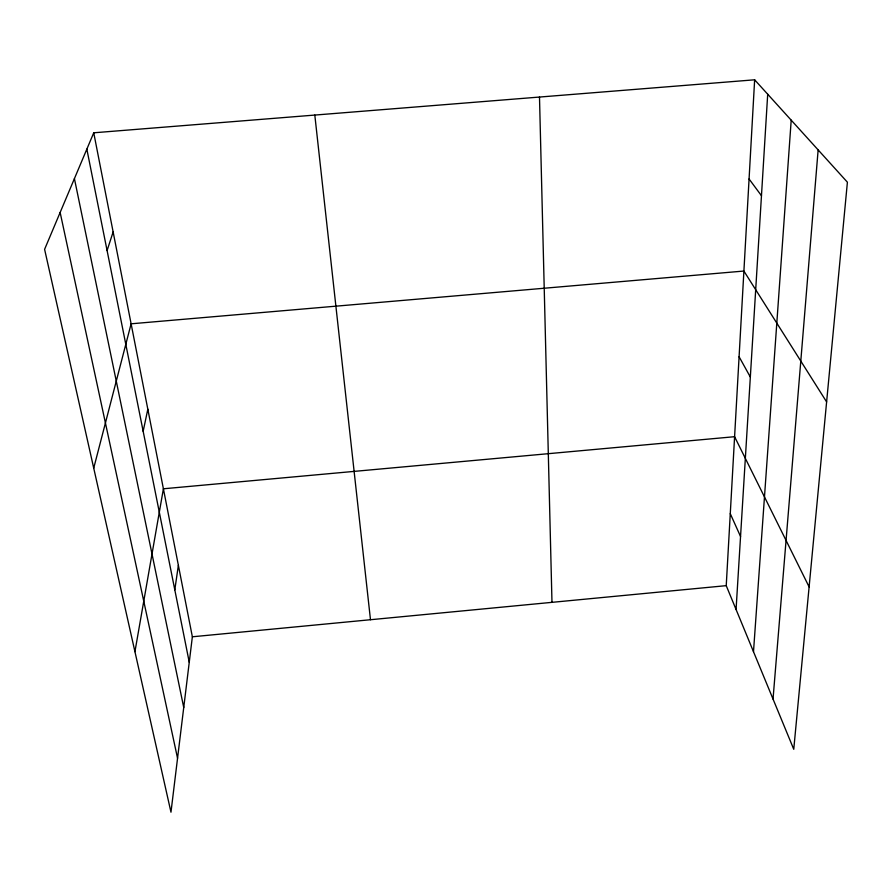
<?xml version="1.0" encoding="UTF-8"?>
<svg xmlns="http://www.w3.org/2000/svg" width="892" height="892" viewBox="0 0 892 892"><rect width="100%" height="100%" fill="white"/><g stroke="black" fill="none" stroke-linecap="round" stroke-linejoin="round"><path stroke-width="1.34" d="M754.643 79.801L847.4 182.202L793.757 749.28L726.233 585.654L754.643 79.801L93.738 132.796L44.6 249.325L170.974 812.199L192.36 636.788L93.738 132.796M736.067 609.492L767.7 94.218M753.495 651.706L791.204 120.164M773.029 699.06L818.142 149.901M174.799 589.857L178.378 565.294M134.937 651.673L163.403 488.783L734.595 436.701L809.122 586.914M143.155 431.315L147.827 409.205M93.727 468.133L131.113 323.807L743.895 271.045L826.616 401.913M107.085 250.552L113.139 231.92M192.36 636.788L726.233 585.654M749.068 178.98L761.467 195.716M739.089 356.744L750.339 377.037M730.269 513.658L740.55 536.516M60.143 212.463L177.553 758.267M74.415 178.612L183.741 707.49M86.847 149.142L189.26 662.288M314.809 115.068L370.481 619.728M539.493 97.05L551.981 602.345"/></g></svg>
